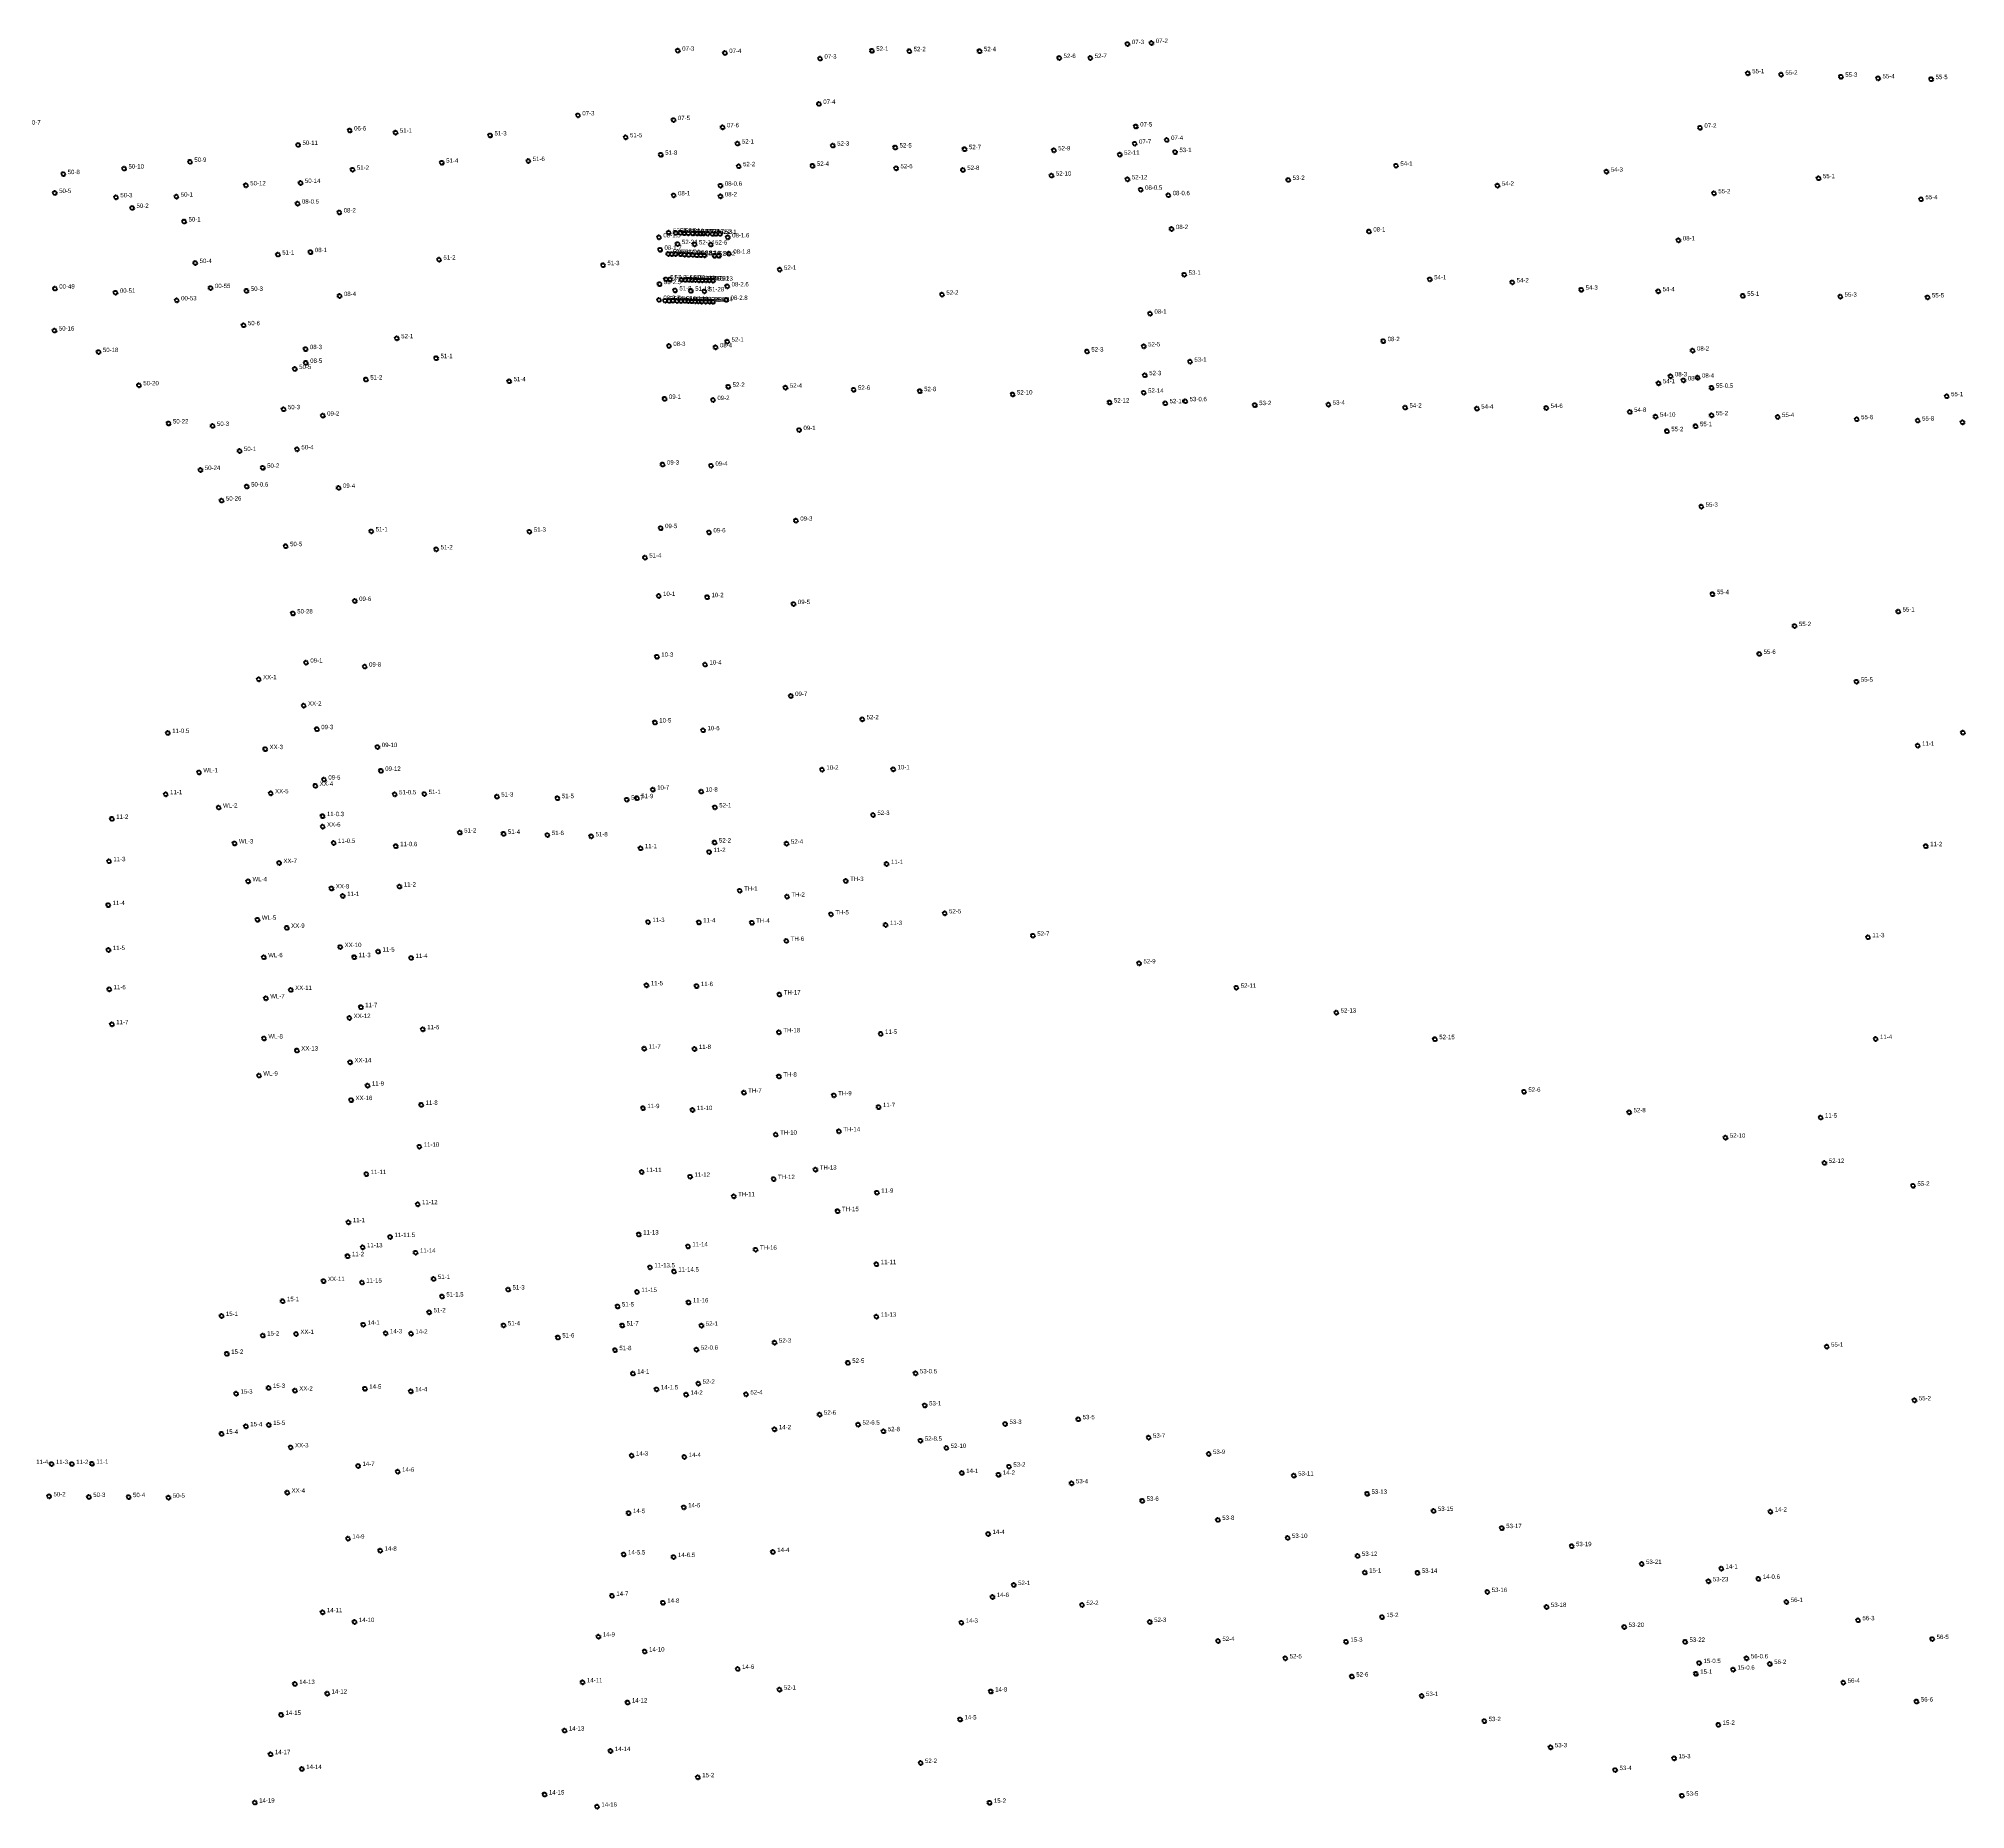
# Model space of a CAD drawing. Header units: inches. Extents: x 486468 to 494393, y 5455952 to 5461583.
# Drawn here: x 492440 to 493319, y 5457573 to 5458381 of the extents above; entities that cross this region are included whole.
import ezdxf

# ---------------------------------------------------------------- set-up
doc = ezdxf.new("R2010")
doc.units = ezdxf.units.IN
doc.header["$MEASUREMENT"] = 0
doc.layers.add('StreetLightingPoles', color=10, linetype='Continuous')

# ---------------------------------------------------------------- blocks, each defined once
blk = doc.blocks.new('Light')
at = {"color": 255}
for p, q in [((-0.71, 0.23), (-1.19, 0.39)), ((-0.44, 0.61), (-0.73, 1.01)), ((0, 0.75), (0, 1.25)), ((0.44, 0.61), (0.73, 1.01)), ((0.71, 0.23), (1.19, 0.39)), ((-0.71, -0.23), (-1.19, -0.39)), ((-0.44, -0.61), (-0.73, -1.01)), ((0, -0.75), (0, -1.25)), ((0.44, -0.61), (0.73, -1.01)), ((0.71, -0.23), (1.19, -0.39))]:
    blk.add_line(p, q, dxfattribs=at)
blk.add_circle((0, 0), 0.75, dxfattribs=at)

msp = doc.modelspace()

# ---------------------------------------------------------------- block references
at = {"layer": 'StreetLightingPoles'}
for p in [(492731.665, 5458375.298), (492753.133, 5458374.283), (492820.203, 5458375.251), (492837.251, 5458375.085), (492869.303, 5458375.091), (492936.772, 5458378.322), (492947.675, 5458378.832), (492796.545, 5458371.715), (492905.613, 5458371.953), (492919.814, 5458371.953), (493219.711, 5458365.006), (493234.861, 5458364.381), (493262.177, 5458363.399), (493279.141, 5458362.693), (493303.321, 5458362.317), (492796.019, 5458351.048), (492582.019, 5458338.906), (492602.911, 5458337.915), (492686.118, 5458345.783), (492729.706, 5458343.642), (492752.09, 5458340.377), (492940.568, 5458340.729), (493197.909, 5458340.128), (492558.476, 5458332.331), (492646.05, 5458336.64), (492707.884, 5458335.807), (492758.87, 5458332.941), (492802.343, 5458332.032), (492830.841, 5458331.141), (492862.469, 5458330.382), (492903.184, 5458329.839), (492940.047, 5458332.864), (492954.665, 5458334.618), (492958.471, 5458329.034), (492479.112, 5458321.547), (492509.149, 5458324.591), (492583.309, 5458320.999), (492624.005, 5458324.173), (492663.483, 5458324.992), (492723.918, 5458327.81), (492759.431, 5458322.604), (492793.076, 5458322.783), (492831.22, 5458321.658), (492861.71, 5458320.9), (492933.237, 5458327.847), (493059.239, 5458322.817), (493155.221, 5458320.121), (492451.372, 5458318.999), (492534.654, 5458313.871), (492559.595, 5458314.983), (492751.11, 5458313.7), (492902.11, 5458318.346), (492936.762, 5458316.61), (492942.808, 5458311.868), (493010.074, 5458316.372), (493105.517, 5458313.718), (493251.958, 5458317.122), (492447.491, 5458310.379), (492475.405, 5458308.432), (492482.768, 5458303.595), (492502.941, 5458308.739), (492558.212, 5458305.55), (492729.77, 5458309.291), (492751.117, 5458308.873), (492955.382, 5458309.38), (493204.27, 5458310.249), (493298.718, 5458307.55), (492506.493, 5458297.38), (492577.277, 5458301.503), (492956.874, 5458293.936), (492723.077, 5458290.137), (492727.523, 5458292.278), (492730.646, 5458292.209), (492731.549, 5458287.077), (492732.798, 5458292.209), (492734.603, 5458292.07), (492736.407, 5458292.001), (492738.489, 5458291.931), (492739.322, 5458286.938), (492740.433, 5458291.931), (492741.959, 5458291.931), (492743.348, 5458291.931), (492745.291, 5458291.793), (492746.679, 5458286.869), (492747.442, 5458291.723), (492748.969, 5458291.723), (492750.913, 5458291.723), (492754.455, 5458290.137), (493046.902, 5458292.809), (493188.067, 5458288.766), (492511.562, 5458278.468), (492549.253, 5458282.294), (492564.124, 5458283.406), (492622.765, 5458280.007), (492697.55, 5458277.467), (492723.591, 5458284.484), (492727.315, 5458282.57), (492728.842, 5458282.5), (492730.577, 5458282.57), (492732.937, 5458282.5), (492734.672, 5458282.292), (492736.546, 5458282.154), (492738.42, 5458282.154), (492740.294, 5458282.015), (492742.098, 5458282.015), (492743.833, 5458281.946), (492748.414, 5458281.738), (492750.357, 5458281.738), (492754.969, 5458282.685), (492518.55, 5458267.004), (492723.334, 5458268.81), (492726.22, 5458270.966), (492728.107, 5458270.936), (492733.291, 5458270.848), (492735.048, 5458270.76), (492736.63, 5458270.76), (492738.124, 5458270.672), (492739.618, 5458270.672), (492741.199, 5458270.584), (492742.781, 5458270.584), (492744.451, 5458270.497), (492746.032, 5458270.497), (492747.702, 5458270.409), (492754.198, 5458267.782), (492778.13, 5458275.414), (492962.669, 5458273.086), (493074.656, 5458270.96), (493112.276, 5458269.592), (492447.551, 5458266.801), (492475.187, 5458264.873), (492503.112, 5458261.426), (492534.909, 5458265.743), (492577.389, 5458263.383), (492723.077, 5458261.615), (492725.871, 5458261.223), (492727.667, 5458261.19), (492729.425, 5458261.278), (492730.391, 5458265.931), (492731.27, 5458261.103), (492733.115, 5458261.103), (492734.873, 5458261.19), (492736.454, 5458261.103), (492737.597, 5458265.756), (492737.948, 5458261.015), (492739.53, 5458260.927), (492741.024, 5458260.927), (492742.517, 5458260.839), (492743.748, 5458265.492), (492744.363, 5458260.839), (492746.12, 5458260.839), (492747.702, 5458260.751), (492753.683, 5458261.615), (492852.151, 5458263.98), (493143.744, 5458266.237), (493178.841, 5458265.56), (493217.436, 5458263.461), (493261.89, 5458263.11), (493301.692, 5458262.751), (492533.583, 5458250.059), (492947.056, 5458255.34), (492447.357, 5458247.64), (492603.492, 5458244.117), (492754.199, 5458242.553), (493053.432, 5458242.806), (492467.446, 5458237.808), (492561.86, 5458239.165), (492561.993, 5458232.896), (492621.441, 5458235.04), (492727.633, 5458240.59), (492748.894, 5458239.981), (492918.287, 5458238.065), (492944.19, 5458240.415), (492965.288, 5458233.435), (493194.531, 5458238.49), (492556.982, 5458230.09), (492589.408, 5458225.295), (492654.748, 5458224.521), (492944.672, 5458227.264), (493178.973, 5458223.583), (493184.465, 5458226.749), (493190.349, 5458224.878), (493196.8, 5458226.16), (492485.88, 5458222.657), (492725.615, 5458216.486), (492747.719, 5458215.928), (492754.677, 5458221.977), (492780.768, 5458221.566), (492811.87, 5458220.602), (492842.013, 5458219.988), (492884.376, 5458218.467), (492928.595, 5458214.817), (492944.174, 5458219.251), (492953.987, 5458214.479), (492963.129, 5458215.391), (493203.186, 5458221.507), (493310.421, 5458217.681), (492551.821, 5458211.738), (492569.736, 5458208.836), (492994.823, 5458213.61), (493028.396, 5458213.856), (493063.409, 5458212.514), (493096.121, 5458212.023), (493127.765, 5458212.291), (493165.853, 5458210.528), (493177.644, 5458208.33), (493203.185, 5458208.989), (493233.331, 5458208.171), (493269.374, 5458207.188), (493297.189, 5458206.574), (493317.602, 5458205.799), (492499.401, 5458205.245), (492519.471, 5458204.132), (492786.976, 5458202.231), (493182.814, 5458201.729), (493195.894, 5458204.002), (492531.786, 5458192.694), (492557.98, 5458193.445), (492513.918, 5458184.03), (492542.345, 5458185.018), (492724.729, 5458186.512), (492746.818, 5458185.954), (492535.047, 5458176.479), (492576.951, 5458175.865), (492523.563, 5458170.086), (493198.485, 5458167.286), (492591.85, 5458156.004), (492663.971, 5458155.84), (492723.873, 5458157.496), (492745.902, 5458155.533), (492785.529, 5458160.889), (492552.794, 5458149.266), (492621.48, 5458147.817), (492716.674, 5458144.05), (492722.94, 5458126.563), (493203.574, 5458127.376), (492556.085, 5458118.574), (492584.327, 5458124.294), (492745.014, 5458126.006), (492784.438, 5458122.857), (493288.306, 5458119.438), (493241.037, 5458112.804), (493224.9, 5458100.128), (492562.066, 5458096.144), (492588.839, 5458094.341), (492722.115, 5458098.801), (492744.089, 5458095.271), (492540.506, 5458088.539), (493269.258, 5458087.421), (492561.012, 5458076.54), (492783.19, 5458080.931), (492567.041, 5458065.773), (492721.202, 5458068.828), (492743.187, 5458065.297), (492815.782, 5458070.299), (492499.036, 5458064.044), (492543.465, 5458056.673), (492594.649, 5458057.61), (493297.203, 5458058.231), (493317.794, 5458064.163), (492797.444, 5458047.292), (492829.902, 5458047.475), (492513.282, 5458046.036), (492566.317, 5458039.931), (492570.271, 5458042.804), (492596.223, 5458046.781), (492498.087, 5458036.075), (492522.226, 5458030.022), (492545.965, 5458036.528), (492602.542, 5458036.03), (492616.029, 5458036.175), (492649.152, 5458035.025), (492676.738, 5458034.31), (492708.39, 5458033.578), (492712.987, 5458034.297), (492720.234, 5458038.195), (492742.346, 5458037.322), (492748.567, 5458030.084), (492473.525, 5458024.865), (492569.628, 5458026.103), (492569.677, 5458021.324), (492820.716, 5458026.664), (492529.473, 5458013.647), (492574.684, 5458013.886), (492603.017, 5458012.404), (492632.208, 5458018.613), (492652.191, 5458018.036), (492672.172, 5458017.458), (492692.154, 5458016.881), (492748.431, 5458014.076), (492781.288, 5458013.529), (493300.873, 5458012.396), (492472.22, 5458005.547), (492549.798, 5458004.728), (492714.661, 5458011.462), (492745.929, 5458009.716), (492826.898, 5458004.264), (492535.682, 5457996.399), (492808.274, 5457996.503), (492573.673, 5457993.11), (492578.834, 5457989.672), (492604.682, 5457993.991), (492759.906, 5457992.067), (492781.461, 5457989.398), (492471.86, 5457985.521), (492539.941, 5457978.828), (492718.089, 5457977.783), (492741.264, 5457977.605), (492765.436, 5457977.458), (492801.521, 5457981.275), (492853.397, 5457981.781), (492553.315, 5457975.142), (492781.143, 5457969.189), (492826.447, 5457976.429), (492893.636, 5457971.543), (493274.516, 5457970.86), (492471.978, 5457965.018), (492542.833, 5457961.751), (492577.706, 5457966.364), (492584.05, 5457961.769), (492594.966, 5457964.334), (492610.004, 5457961.435), (492942.05, 5457958.939), (492472.334, 5457947.122), (492543.776, 5457942.996), (492555.134, 5457946.847), (492717.376, 5457948.921), (492740.195, 5457948.564), (492777.997, 5457944.728), (492986.406, 5457947.822), (492581.848, 5457933.999), (492587.094, 5457938.963), (493032.017, 5457936.491), (492473.52, 5457931.148), (492542.924, 5457924.678), (492615.326, 5457928.88), (492777.787, 5457927.491), (492824.208, 5457926.788), (493076.968, 5457924.352), (493278.015, 5457924.418), (492557.926, 5457919.18), (492716.352, 5457920.039), (492739.266, 5457919.898), (492540.627, 5457907.77), (492582.212, 5457913.819), (492777.795, 5457907.328), (492590.138, 5457903.184), (492761.802, 5457899.971), (492802.837, 5457898.71), (493117.616, 5457900.361), (492582.671, 5457896.56), (492614.615, 5457894.399), (492715.783, 5457892.891), (492738.367, 5457892.045), (492823.246, 5457893.366), (493165.594, 5457890.999), (492776.322, 5457880.843), (492805.156, 5457882.302), (493252.921, 5457888.611), (492613.771, 5457875.292), (493209.519, 5457879.443), (492589.593, 5457862.789), (492715.202, 5457863.741), (492794.424, 5457864.855), (493254.639, 5457867.921), (492737.285, 5457861.6), (492775.363, 5457860.513), (492822.448, 5457854.289), (493295.076, 5457857.474), (492613.02, 5457849.044), (492757.172, 5457852.677), (492804.528, 5457845.894), (492581.417, 5457840.821), (492587.921, 5457829.418), (492600.442, 5457834.098), (492713.851, 5457835.252), (492736.3, 5457829.795), (492767.149, 5457828.302), (492581.051, 5457825.364), (492612.074, 5457826.929), (492718.978, 5457820.239), (492822.235, 5457821.711), (492570.066, 5457813.981), (492587.601, 5457813.333), (492620.278, 5457815), (492654.285, 5457810.144), (492729.91, 5457818.362), (492551.409, 5457804.832), (492624.101, 5457806.967), (492704.188, 5457802.414), (492713.039, 5457808.993), (492736.564, 5457804.24), (492523.549, 5457798.097), (492588.161, 5457794.079), (492618.258, 5457799.751), (492652.192, 5457793.771), (492706.294, 5457793.741), (492742.427, 5457793.645), (492822.235, 5457797.756), (492542.364, 5457789.157), (492557.533, 5457789.887), (492598.398, 5457790.167), (492609.991, 5457790.016), (492676.984, 5457788.261), (492775.813, 5457785.904), (493255.688, 5457784.096), (492525.967, 5457780.813), (492703.009, 5457782.489), (492740.169, 5457782.696), (492809.241, 5457776.698), (492711.179, 5457771.817), (492741.011, 5457767.21), (492840.087, 5457771.889), (492530.179, 5457762.652), (492545.02, 5457765.271), (492557.008, 5457764.032), (492588.952, 5457764.867), (492609.871, 5457763.716), (492721.957, 5457764.587), (492735.475, 5457762.159), (492762.783, 5457762.313), (492844.291, 5457757.26), (493295.724, 5457759.582), (492796.341, 5457753.075), (492813.917, 5457748.483), (492880.943, 5457748.837), (492914.312, 5457750.97), (492523.558, 5457744.3), (492534.647, 5457747.771), (492545.097, 5457748.376), (492775.764, 5457746.399), (492825.443, 5457745.508), (492842.325, 5457741.167), (492946.412, 5457742.547), (492555.084, 5457738.127), (492710.61, 5457734.372), (492734.622, 5457733.733), (492854.142, 5457737.9), (492973.805, 5457735.135), (492446.022, 5457730.524), (492455.288, 5457730.524), (492464.442, 5457730.636), (492585.839, 5457729.657), (492603.91, 5457727.037), (492861.209, 5457726.455), (492877.905, 5457725.621), (492882.71, 5457729.306), (493012.637, 5457725.257), (492444.898, 5457715.794), (492463.053, 5457715.533), (492481.171, 5457715.439), (492499.326, 5457715.179), (492553.51, 5457717.512), (492911.278, 5457721.755), (492943.508, 5457713.751), (493046.075, 5457716.949), (492709.219, 5457708.141), (492734.369, 5457710.752), (492978.002, 5457705.06), (493076.352, 5457709.169), (493230.003, 5457708.839), (492581.229, 5457696.497), (492873.222, 5457698.643), (493009.807, 5457696.841), (493107.502, 5457701.297), (492595.932, 5457691.001), (492706.988, 5457689.276), (492729.729, 5457688.094), (492775.013, 5457690.398), (493041.726, 5457688.627), (493139.368, 5457693.067), (493045.001, 5457681.03), (493069.012, 5457680.901), (493171.31, 5457684.959), (493207.613, 5457682.841), (493224.531, 5457678.159), (492701.631, 5457670.399), (492875.175, 5457669.887), (492884.894, 5457675.335), (493100.878, 5457672.134), (493201.763, 5457677.021), (492569.609, 5457662.92), (492724.869, 5457667.237), (492916.032, 5457666.211), (493052.871, 5457660.692), (493127.911, 5457665.336), (493237.301, 5457667.601), (492584.208, 5457658.464), (492695.446, 5457651.792), (492861.003, 5457658.131), (492946.936, 5457658.491), (493163.325, 5457656.23), (493269.987, 5457659.275), (492716.549, 5457645.015), (492978.074, 5457649.835), (493036.453, 5457649.439), (493191.112, 5457649.415), (493303.819, 5457650.676), (492758.991, 5457637.081), (493008.743, 5457641.881), (493196.003, 5457634.832), (493197.515, 5457639.724), (493213.016, 5457636.729), (493219.122, 5457641.894), (493229.745, 5457639.347), (492557.002, 5457630.168), (492571.745, 5457625.81), (492688.227, 5457630.947), (492778.038, 5457627.627), (492874.405, 5457626.771), (493039.124, 5457633.599), (493263.264, 5457630.786), (492708.726, 5457621.738), (493070.964, 5457624.71), (493296.639, 5457622.195), (492550.74, 5457616.106), (492680, 5457608.956), (492860.406, 5457614.005), (493099.526, 5457613.246), (493206.251, 5457611.557), (492700.966, 5457599.62), (493129.728, 5457601.315), (492545.901, 5457598.161), (492560.178, 5457591.415), (492842.422, 5457594.181), (493159.194, 5457590.909), (493186.074, 5457596.302), (492740.778, 5457587.647), (492538.708, 5457576.099), (492670.887, 5457579.777), (492694.824, 5457574.204), (492873.848, 5457575.991), (493189.629, 5457579.211)]:
    msp.add_blockref('Light', p, dxfattribs=at)

# ---------------------------------------------------------------- texts
for s, p in [('07-3', (492733.665, 5458375.298)), ('07-4', (492755.133, 5458374.283)), ('07-3', (492798.545, 5458371.715)), ('52-1', (492822.203, 5458375.251)), ('52-2', (492839.251, 5458375.085)), ('52-4', (492871.303, 5458375.091)), ('52-6', (492907.613, 5458371.953)), ('52-7', (492921.814, 5458371.953)), ('07-3', (492938.772, 5458378.322)), ('07-2', (492949.675, 5458378.832)), ('55-1', (493221.711, 5458365.006)), ('55-2', (493236.861, 5458364.381)), ('55-3', (493264.177, 5458363.399)), ('55-4', (493281.141, 5458362.693)), ('55-5', (493305.321, 5458362.317)), ('07-3', (492688.118, 5458345.783)), ('07-4', (492798.019, 5458351.048)), ('50-7', (492435.54, 5458341.621)), ('06-6', (492584.019, 5458338.906)), ('51-1', (492604.911, 5458337.915)), ('51-3', (492648.05, 5458336.64)), ('07-5', (492731.706, 5458343.642)), ('07-6', (492754.09, 5458340.377)), ('07-5', (492942.568, 5458340.729)), ('07-2', (493199.909, 5458340.128)), ('50-11', (492560.476, 5458332.331)), ('51-5', (492709.884, 5458335.807)), ('51-8', (492725.918, 5458327.81)), ('52-1', (492760.87, 5458332.941)), ('52-3', (492804.343, 5458332.032)), ('52-5', (492832.841, 5458331.141)), ('52-7', (492864.469, 5458330.382)), ('52-9', (492905.184, 5458329.839)), ('52-11', (492935.237, 5458327.847)), ('07-7', (492942.047, 5458332.864)), ('07-4', (492956.665, 5458334.618)), ('53-1', (492960.471, 5458329.034)), ('50-8', (492453.372, 5458318.999)), ('50-10', (492481.112, 5458321.547)), ('50-9', (492511.149, 5458324.591)), ('51-2', (492585.309, 5458320.999)), ('51-4', (492626.005, 5458324.173)), ('51-6', (492665.483, 5458324.992)), ('52-2', (492761.431, 5458322.604)), ('52-4', (492795.076, 5458322.783)), ('52-6', (492833.22, 5458321.658)), ('52-8', (492863.71, 5458320.9)), ('54-1', (493061.239, 5458322.817)), ('54-3', (493157.221, 5458320.121)), ('50-5', (492449.491, 5458310.379)), ('50-12', (492536.654, 5458313.871)), ('50-14', (492561.595, 5458314.983)), ('08-0.6', (492753.11, 5458313.7)), ('52-10', (492904.11, 5458318.346)), ('52-12', (492938.762, 5458316.61)), ('08-0.5', (492944.808, 5458311.868)), ('53-2', (493012.074, 5458316.372)), ('54-2', (493107.517, 5458313.718)), ('55-2', (493206.27, 5458310.249)), ('55-1', (493253.958, 5458317.122)), ('50-3', (492477.405, 5458308.432)), ('50-2', (492484.768, 5458303.595)), ('50-1', (492504.941, 5458308.739)), ('08-0.5', (492560.212, 5458305.55)), ('08-2', (492579.277, 5458301.503)), ('08-1', (492731.77, 5458309.291)), ('08-2', (492753.117, 5458308.873)), ('08-0.6', (492957.382, 5458309.38)), ('55-4', (493300.718, 5458307.55)), ('50-1', (492508.493, 5458297.38)), ('08-2', (492958.874, 5458293.936)), ('08-1', (493048.902, 5458292.809)), ('08-1.5', (492725.077, 5458290.137)), ('08-1.7', (492725.591, 5458284.484)), ('52-25', (492729.523, 5458292.278)), ('52-23', (492732.646, 5458292.209)), ('52-24', (492733.549, 5458287.077)), ('52-21', (492734.798, 5458292.209)), ('52-19', (492736.603, 5458292.07)), ('52-17', (492738.407, 5458292.001)), ('52-15', (492740.489, 5458291.931)), ('52-14', (492741.322, 5458286.938)), ('52-13', (492742.433, 5458291.931)), ('52-11', (492743.959, 5458291.931)), ('52-9', (492745.348, 5458291.931)), ('52-7', (492747.291, 5458291.793)), ('52-6', (492748.679, 5458286.869)), ('52-5', (492749.442, 5458291.723)), ('52-3', (492750.969, 5458291.723)), ('52-1', (492752.913, 5458291.723)), ('08-1.6', (492756.455, 5458290.137)), ('08-1', (493190.067, 5458288.766)), ('50-4', (492513.562, 5458278.468)), ('51-1', (492551.253, 5458282.294)), ('08-1', (492566.124, 5458283.406)), ('51-2', (492624.765, 5458280.007)), ('51-3', (492699.55, 5458277.467)), ('52-30', (492729.315, 5458282.57)), ('52-28', (492730.842, 5458282.5)), ('52-26', (492732.577, 5458282.57)), ('52-22', (492734.937, 5458282.5)), ('52-20', (492736.672, 5458282.292)), ('52-18', (492738.546, 5458282.154)), ('52-16', (492740.42, 5458282.154)), ('52-12', (492742.294, 5458282.015)), ('52-10', (492744.098, 5458282.015)), ('52-8', (492745.833, 5458281.946)), ('52-4', (492750.414, 5458281.738)), ('52-2', (492752.357, 5458281.738)), ('08-1.8', (492756.969, 5458282.685)), ('52-1', (492780.13, 5458275.414)), ('00-49', (492449.551, 5458266.801)), ('00-55', (492520.55, 5458267.004)), ('08-2.5', (492725.334, 5458268.81)), ('51-1', (492728.22, 5458270.966)), ('51-3', (492730.107, 5458270.936)), ('51-5', (492735.291, 5458270.848)), ('51-7', (492737.048, 5458270.76)), ('51-9', (492738.63, 5458270.76)), ('51-11', (492740.124, 5458270.672)), ('51-13', (492741.618, 5458270.672)), ('51-15', (492743.199, 5458270.584)), ('51-17', (492744.781, 5458270.584)), ('51-19', (492746.451, 5458270.497)), ('51-21', (492748.032, 5458270.497)), ('51-23', (492749.702, 5458270.409)), ('08-2.6', (492756.198, 5458267.782)), ('53-1', (492964.669, 5458273.086)), ('54-1', (493076.656, 5458270.96)), ('54-2', (493114.276, 5458269.592)), ('54-3', (493145.744, 5458266.237)), ('00-51', (492477.187, 5458264.873)), ('00-53', (492505.112, 5458261.426)), ('50-3', (492536.909, 5458265.743)), ('08-4', (492579.389, 5458263.383)), ('08-2.7', (492725.077, 5458261.615)), ('51-2', (492727.871, 5458261.223)), ('51-4', (492729.667, 5458261.19)), ('51-6', (492731.425, 5458261.278)), ('51-8', (492732.391, 5458265.931)), ('51-10', (492733.27, 5458261.103)), ('51-12', (492735.115, 5458261.103)), ('51-14', (492736.873, 5458261.19)), ('51-16', (492738.454, 5458261.103)), ('51-18', (492739.597, 5458265.756)), ('51-20', (492739.948, 5458261.015)), ('51-22', (492741.53, 5458260.927)), ('51-24', (492743.024, 5458260.927)), ('51-26', (492744.517, 5458260.839)), ('51-28', (492745.748, 5458265.492)), ('51-30', (492746.363, 5458260.839)), ('51-32', (492748.12, 5458260.839)), ('51-34', (492749.702, 5458260.751)), ('08-2.8', (492755.683, 5458261.615)), ('52-2', (492854.151, 5458263.98)), ('54-4', (493180.841, 5458265.56)), ('55-1', (493219.436, 5458263.461)), ('55-3', (493263.89, 5458263.11)), ('55-5', (493303.692, 5458262.751)), ('50-6', (492535.583, 5458250.059)), ('08-1', (492949.056, 5458255.34)), ('50-16', (492449.357, 5458247.64)), ('52-1', (492605.492, 5458244.117)), ('08-3', (492729.633, 5458240.59)), ('08-4', (492750.894, 5458239.981)), ('52-1', (492756.199, 5458242.553)), ('52-5', (492946.19, 5458240.415)), ('08-2', (493055.432, 5458242.806)), ('50-18', (492469.446, 5458237.808)), ('08-3', (492563.86, 5458239.165)), ('08-5', (492563.993, 5458232.896)), ('51-1', (492623.441, 5458235.04)), ('52-3', (492920.287, 5458238.065)), ('53-1', (492967.288, 5458233.435)), ('08-2', (493196.531, 5458238.49)), ('50-20', (492487.88, 5458222.657)), ('50-5', (492558.982, 5458230.09)), ('51-2', (492591.408, 5458225.295)), ('51-4', (492656.748, 5458224.521)), ('52-3', (492946.672, 5458227.264)), ('54-1', (493180.973, 5458223.583)), ('08-3', (493186.465, 5458226.749)), ('08-5', (493192.349, 5458224.878)), ('08-4', (493198.8, 5458226.16)), ('09-1', (492727.615, 5458216.486)), ('09-2', (492749.719, 5458215.928)), ('52-2', (492756.677, 5458221.977)), ('52-4', (492782.768, 5458221.566)), ('52-6', (492813.87, 5458220.602)), ('52-8', (492844.013, 5458219.988)), ('52-10', (492886.376, 5458218.467)), ('52-12', (492930.595, 5458214.817)), ('52-14', (492946.174, 5458219.251)), ('52-16', (492955.987, 5458214.479)), ('53-0.6', (492965.129, 5458215.391)), ('53-2', (492996.823, 5458213.61)), ('53-4', (493030.396, 5458213.856)), ('55-0.5', (493205.186, 5458221.507)), ('55-1', (493312.421, 5458217.681)), ('50-22', (492501.401, 5458205.245)), ('50-3', (492553.821, 5458211.738)), ('09-2', (492571.736, 5458208.836)), ('54-2', (493065.409, 5458212.514)), ('54-4', (493098.121, 5458212.023)), ('54-6', (493129.765, 5458212.291)), ('54-8', (493167.853, 5458210.528)), ('54-10', (493179.644, 5458208.33)), ('55-2', (493205.185, 5458208.989)), ('55-4', (493235.331, 5458208.171)), ('55-6', (493271.374, 5458207.188)), ('55-8', (493299.189, 5458206.574)), ('50-3', (492521.471, 5458204.132)), ('09-1', (492788.976, 5458202.231)), ('55-2', (493184.814, 5458201.729)), ('55-1', (493197.894, 5458204.002)), ('50-1', (492533.786, 5458192.694)), ('50-4', (492559.98, 5458193.445)), ('50-24', (492515.918, 5458184.03)), ('50-2', (492544.345, 5458185.018)), ('09-3', (492726.729, 5458186.512)), ('09-4', (492748.818, 5458185.954)), ('50-26', (492525.563, 5458170.086)), ('50-0.6', (492537.047, 5458176.479)), ('09-4', (492578.951, 5458175.865)), ('09-3', (492787.529, 5458160.889)), ('55-3', (493200.485, 5458167.286)), ('51-1', (492593.85, 5458156.004)), ('51-3', (492665.971, 5458155.84)), ('09-5', (492725.873, 5458157.496)), ('09-6', (492747.902, 5458155.533)), ('50-5', (492554.794, 5458149.266)), ('51-2', (492623.48, 5458147.817)), ('51-4', (492718.674, 5458144.05)), ('10-1', (492724.94, 5458126.563)), ('10-2', (492747.014, 5458126.006)), ('55-4', (493205.574, 5458127.376)), ('50-28', (492558.085, 5458118.574)), ('09-6', (492586.327, 5458124.294)), ('09-5', (492786.438, 5458122.857)), ('55-1', (493290.306, 5458119.438)), ('55-2', (493243.037, 5458112.804)), ('55-6', (493226.9, 5458100.128)), ('09-1', (492564.066, 5458096.144)), ('09-8', (492590.839, 5458094.341)), ('10-3', (492724.115, 5458098.801)), ('10-4', (492746.089, 5458095.271)), ('XX-1', (492542.506, 5458088.539)), ('55-5', (493271.258, 5458087.421)), ('XX-2', (492563.012, 5458076.54)), ('09-7', (492785.19, 5458080.931)), ('09-3', (492569.041, 5458065.773)), ('10-5', (492723.202, 5458068.828)), ('10-6', (492745.187, 5458065.297)), ('52-2', (492817.782, 5458070.299)), ('11-0.5', (492501.036, 5458064.044)), ('XX-3', (492545.465, 5458056.673)), ('09-10', (492596.649, 5458057.61)), ('11-1', (493299.203, 5458058.231)), ('09-12', (492598.223, 5458046.781)), ('10-2', (492799.444, 5458047.292)), ('10-1', (492831.902, 5458047.475)), ('WL-1', (492515.282, 5458046.036)), ('XX-4', (492568.317, 5458039.931)), ('09-5', (492572.271, 5458042.804)), ('10-7', (492722.234, 5458038.195)), ('11-1', (492500.087, 5458036.075)), ('WL-2', (492524.226, 5458030.022)), ('XX-5', (492547.965, 5458036.528)), ('51-0.5', (492604.542, 5458036.03)), ('51-1', (492618.029, 5458036.175)), ('51-3', (492651.152, 5458035.025)), ('51-5', (492678.738, 5458034.31)), ('51-7', (492710.39, 5458033.578)), ('51-9', (492714.987, 5458034.297)), ('10-8', (492744.346, 5458037.322)), ('52-1', (492750.567, 5458030.084)), ('11-2', (492475.525, 5458024.865)), ('XX-6', (492571.677, 5458021.324)), ('11-0.3', (492571.628, 5458026.103)), ('52-3', (492822.716, 5458026.664)), ('WL-3', (492531.473, 5458013.647)), ('11-0.5', (492576.684, 5458013.886)), ('11-0.6', (492605.017, 5458012.404)), ('51-2', (492634.208, 5458018.613)), ('51-4', (492654.191, 5458018.036)), ('51-6', (492674.172, 5458017.458)), ('51-8', (492694.154, 5458016.881)), ('11-1', (492716.661, 5458011.462)), ('52-2', (492750.431, 5458014.076)), ('52-4', (492783.288, 5458013.529)), ('11-2', (493302.873, 5458012.396)), ('11-3', (492474.22, 5458005.547)), ('XX-7', (492551.798, 5458004.728)), ('11-2', (492747.929, 5458009.716)), ('11-1', (492828.898, 5458004.264)), ('WL-4', (492537.682, 5457996.399)), ('11-2', (492606.682, 5457993.991)), ('TH-3', (492810.274, 5457996.503)), ('11-4', (492473.86, 5457985.521)), ('XX-8', (492575.673, 5457993.11)), ('11-1', (492580.834, 5457989.672)), ('TH-1', (492761.906, 5457992.067)), ('TH-2', (492783.461, 5457989.398)), ('WL-5', (492541.941, 5457978.828)), ('11-3', (492720.089, 5457977.783)), ('11-4', (492743.264, 5457977.605)), ('TH-4', (492767.436, 5457977.458)), ('TH-5', (492803.521, 5457981.275)), ('11-3', (492828.447, 5457976.429)), ('52-5', (492855.397, 5457981.781)), ('XX-9', (492555.315, 5457975.142)), ('TH-6', (492783.143, 5457969.189)), ('52-7', (492895.636, 5457971.543)), ('11-3', (493276.516, 5457970.86)), ('11-5', (492473.978, 5457965.018)), ('WL-6', (492544.833, 5457961.751)), ('XX-10', (492579.706, 5457966.364)), ('11-3', (492586.05, 5457961.769)), ('11-5', (492596.966, 5457964.334)), ('11-4', (492612.004, 5457961.435)), ('52-9', (492944.05, 5457958.939)), ('11-6', (492474.334, 5457947.122)), ('WL-7', (492545.776, 5457942.996)), ('XX-11', (492557.134, 5457946.847)), ('11-5', (492719.376, 5457948.921)), ('11-6', (492742.195, 5457948.564)), ('TH-17', (492779.997, 5457944.728)), ('52-11', (492988.406, 5457947.822)), ('XX-12', (492583.848, 5457933.999)), ('11-7', (492589.094, 5457938.963)), ('52-13', (493034.017, 5457936.491)), ('11-7', (492475.52, 5457931.148)), ('WL-8', (492544.924, 5457924.678)), ('11-6', (492617.326, 5457928.88)), ('TH-18', (492779.787, 5457927.491)), ('11-5', (492826.208, 5457926.788)), ('52-15', (493078.968, 5457924.352)), ('11-4', (493280.015, 5457924.418)), ('XX-13', (492559.926, 5457919.18)), ('11-7', (492718.352, 5457920.039)), ('11-8', (492741.266, 5457919.898)), ('WL-9', (492542.627, 5457907.77)), ('XX-14', (492584.212, 5457913.819)), ('TH-8', (492779.795, 5457907.328)), ('11-9', (492592.138, 5457903.184)), ('TH-7', (492763.802, 5457899.971)), ('TH-9', (492804.837, 5457898.71)), ('52-6', (493119.616, 5457900.361)), ('XX-16', (492584.671, 5457896.56)), ('11-8', (492616.615, 5457894.399)), ('11-9', (492717.783, 5457892.891)), ('11-10', (492740.367, 5457892.045)), ('11-7', (492825.246, 5457893.366)), ('52-8', (493167.594, 5457890.999)), ('11-5', (493254.921, 5457888.611)), ('TH-10', (492778.322, 5457880.843)), ('TH-14', (492807.156, 5457882.302)), ('11-10', (492615.771, 5457875.292)), ('52-10', (493211.519, 5457879.443)), ('11-11', (492591.593, 5457862.789)), ('11-11', (492717.202, 5457863.741)), ('TH-13', (492796.424, 5457864.855)), ('52-12', (493256.639, 5457867.921)), ('11-12', (492739.285, 5457861.6)), ('TH-12', (492777.363, 5457860.513)), ('11-9', (492824.448, 5457854.289)), ('55-2', (493297.076, 5457857.474)), ('11-12', (492615.02, 5457849.044)), ('TH-11', (492759.172, 5457852.677)), ('TH-15', (492806.528, 5457845.894)), ('11-1', (492583.417, 5457840.821)), ('11-13', (492589.921, 5457829.418)), ('11-11.5', (492602.442, 5457834.098)), ('11-14', (492614.074, 5457826.929)), ('11-13', (492715.851, 5457835.252)), ('11-14', (492738.3, 5457829.795)), ('TH-16', (492769.149, 5457828.302)), ('11-2', (492583.051, 5457825.364)), ('11-13.5', (492720.978, 5457820.239)), ('11-14.5', (492731.91, 5457818.362)), ('11-11', (492824.235, 5457821.711)), ('XX-11', (492572.066, 5457813.981)), ('11-15', (492589.601, 5457813.333)), ('51-1', (492622.278, 5457815)), ('51-3', (492656.285, 5457810.144)), ('15-1', (492553.409, 5457804.832)), ('51-1.5', (492626.101, 5457806.967)), ('51-5', (492706.188, 5457802.414)), ('11-15', (492715.039, 5457808.993)), ('11-16', (492738.564, 5457804.24)), ('15-1', (492525.549, 5457798.097)), ('14-1', (492590.161, 5457794.079)), ('51-2', (492620.258, 5457799.751)), ('51-4', (492654.192, 5457793.771)), ('51-7', (492708.294, 5457793.741)), ('52-1', (492744.427, 5457793.645)), ('11-13', (492824.235, 5457797.756)), ('15-2', (492544.364, 5457789.157)), ('XX-1', (492559.533, 5457789.887)), ('14-3', (492600.398, 5457790.167)), ('14-2', (492611.991, 5457790.016)), ('51-6', (492678.984, 5457788.261)), ('52-3', (492777.813, 5457785.904)), ('55-1', (493257.688, 5457784.096)), ('15-2', (492527.967, 5457780.813)), ('51-8', (492705.009, 5457782.489)), ('52-0.6', (492742.169, 5457782.696)), ('52-5', (492811.241, 5457776.698)), ('15-3', (492547.02, 5457765.271)), ('14-1', (492713.179, 5457771.817)), ('52-2', (492743.011, 5457767.21)), ('53-0.5', (492842.087, 5457771.889)), ('15-3', (492532.179, 5457762.652)), ('XX-2', (492559.008, 5457764.032)), ('14-5', (492590.952, 5457764.867)), ('14-4', (492611.871, 5457763.716)), ('14-1.5', (492723.957, 5457764.587)), ('14-2', (492737.475, 5457762.159)), ('52-4', (492764.783, 5457762.313)), ('53-1', (492846.291, 5457757.26)), ('55-2', (493297.724, 5457759.582)), ('15-4', (492536.647, 5457747.771)), ('15-5', (492547.097, 5457748.376)), ('52-6', (492798.341, 5457753.075)), ('52-6.5', (492815.917, 5457748.483)), ('53-3', (492882.943, 5457748.837)), ('53-5', (492916.312, 5457750.97)), ('15-4', (492525.558, 5457744.3)), ('14-2', (492777.764, 5457746.399)), ('52-8', (492827.443, 5457745.508)), ('52-8.5', (492844.325, 5457741.167)), ('53-7', (492948.412, 5457742.547)), ('11-4', (492438.98, 5457730.524)), ('11-3', (492448.022, 5457730.524)), ('11-2', (492457.288, 5457730.524)), ('11-1', (492466.442, 5457730.636)), ('XX-3', (492557.084, 5457738.127)), ('14-3', (492712.61, 5457734.372)), ('14-4', (492736.622, 5457733.733)), ('52-10', (492856.142, 5457737.9)), ('53-9', (492975.805, 5457735.135)), ('14-7', (492587.839, 5457729.657)), ('14-6', (492605.91, 5457727.037)), ('14-1', (492863.209, 5457726.455)), ('14-2', (492879.905, 5457725.621)), ('53-2', (492884.71, 5457729.306)), ('53-4', (492913.278, 5457721.755)), ('53-11', (493014.637, 5457725.257)), ('50-2', (492446.898, 5457715.794)), ('50-3', (492465.053, 5457715.533)), ('50-4', (492483.171, 5457715.439)), ('50-5', (492501.326, 5457715.179)), ('XX-4', (492555.51, 5457717.512)), ('53-6', (492945.508, 5457713.751)), ('53-13', (493048.075, 5457716.949)), ('14-5', (492711.219, 5457708.141)), ('14-6', (492736.369, 5457710.752)), ('53-8', (492980.002, 5457705.06)), ('53-15', (493078.352, 5457709.169)), ('14-2', (493232.003, 5457708.839)), ('14-9', (492583.229, 5457696.497)), ('14-4', (492875.222, 5457698.643)), ('53-10', (493011.807, 5457696.841)), ('53-17', (493109.502, 5457701.297)), ('14-8', (492597.932, 5457691.001)), ('14-5.5', (492708.988, 5457689.276)), ('14-6.5', (492731.729, 5457688.094)), ('14-4', (492777.013, 5457690.398)), ('53-12', (493043.726, 5457688.627)), ('53-19', (493141.368, 5457693.067)), ('15-1', (493047.001, 5457681.03)), ('53-14', (493071.012, 5457680.901)), ('53-21', (493173.31, 5457684.959)), ('14-1', (493209.613, 5457682.841)), ('14-0.6', (493226.531, 5457678.159)), ('14-7', (492703.631, 5457670.399)), ('14-6', (492877.175, 5457669.887)), ('52-1', (492886.894, 5457675.335)), ('53-16', (493102.878, 5457672.134)), ('53-23', (493203.763, 5457677.021)), ('14-11', (492571.609, 5457662.92)), ('14-8', (492726.869, 5457667.237)), ('52-2', (492918.032, 5457666.211)), ('15-2', (493054.871, 5457660.692)), ('53-18', (493129.911, 5457665.336)), ('56-1', (493239.301, 5457667.601)), ('14-10', (492586.208, 5457658.464)), ('14-9', (492697.446, 5457651.792)), ('14-3', (492863.003, 5457658.131)), ('52-3', (492948.936, 5457658.491)), ('53-20', (493165.325, 5457656.23)), ('56-3', (493271.987, 5457659.275)), ('14-10', (492718.549, 5457645.015)), ('52-4', (492980.074, 5457649.835)), ('15-3', (493038.453, 5457649.439)), ('53-22', (493193.112, 5457649.415)), ('56-5', (493305.819, 5457650.676)), ('14-6', (492760.991, 5457637.081)), ('52-5', (493010.743, 5457641.881)), ('52-6', (493041.124, 5457633.599)), ('15-1', (493198.003, 5457634.832)), ('15-0.5', (493199.515, 5457639.724)), ('15-0.6', (493215.016, 5457636.729)), ('56-0.6', (493221.122, 5457641.894)), ('56-2', (493231.745, 5457639.347)), ('14-13', (492559.002, 5457630.168)), ('14-12', (492573.745, 5457625.81)), ('14-11', (492690.227, 5457630.947)), ('52-1', (492780.038, 5457627.627)), ('14-8', (492876.405, 5457626.771)), ('53-1', (493072.964, 5457624.71)), ('56-4', (493265.264, 5457630.786)), ('14-15', (492552.74, 5457616.106)), ('14-12', (492710.726, 5457621.738)), ('56-6', (493298.639, 5457622.195)), ('14-13', (492682, 5457608.956)), ('14-5', (492862.406, 5457614.005)), ('53-2', (493101.526, 5457613.246)), ('15-2', (493208.251, 5457611.557)), ('14-14', (492702.966, 5457599.62)), ('53-3', (493131.728, 5457601.315)), ('14-17', (492547.901, 5457598.161)), ('14-14', (492562.178, 5457591.415)), ('52-2', (492844.422, 5457594.181)), ('53-4', (493161.194, 5457590.909)), ('15-3', (493188.074, 5457596.302)), ('15-2', (492742.778, 5457587.647)), ('14-19', (492540.708, 5457576.099)), ('14-15', (492672.887, 5457579.777)), ('14-16', (492696.824, 5457574.204)), ('15-2', (492875.848, 5457575.991)), ('53-5', (493191.629, 5457579.211))]:
    msp.add_text(s, height=2, dxfattribs=at).set_placement(p)

doc.saveas('drawing.dxf')
